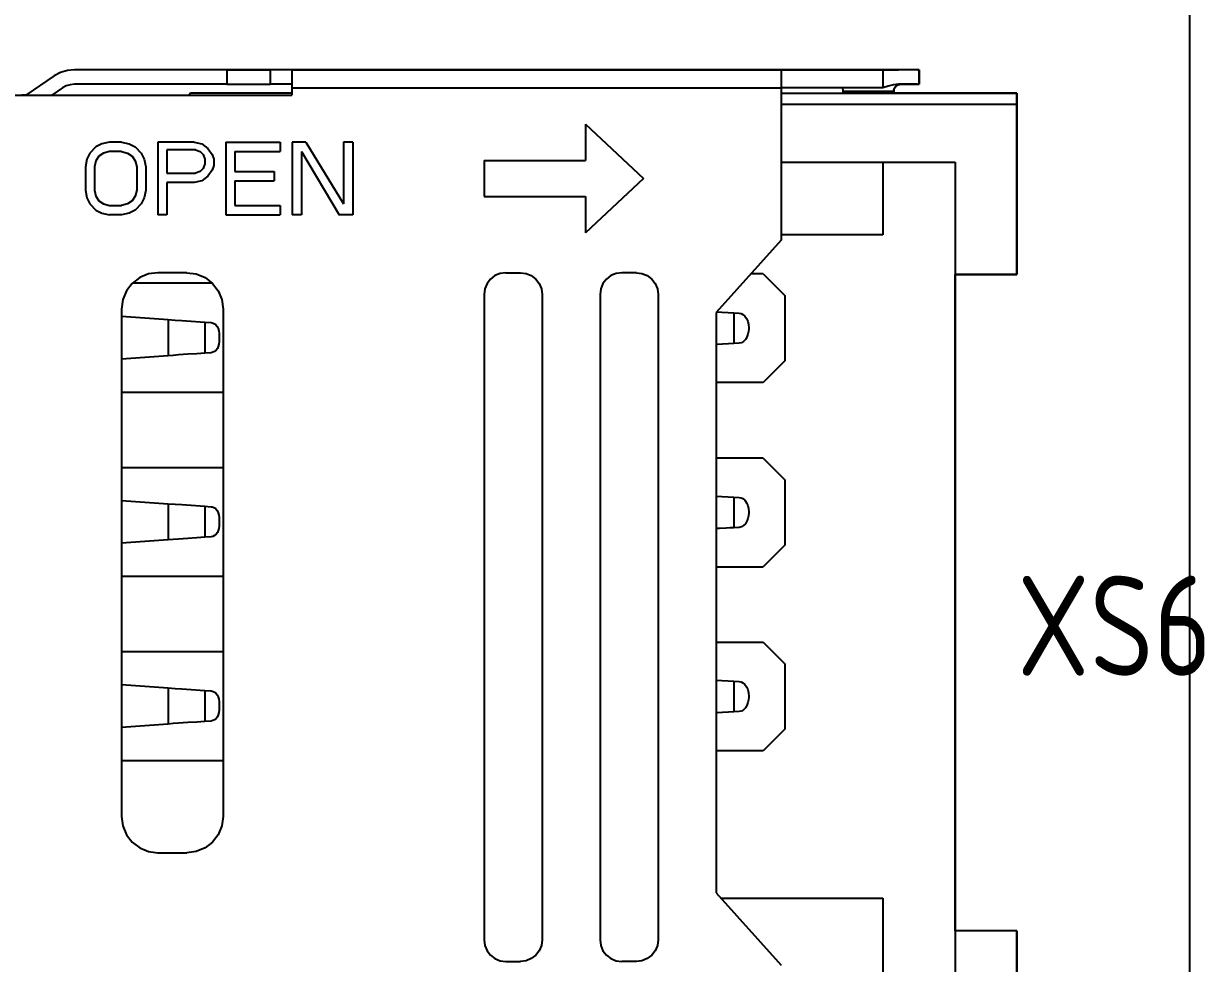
# Model space of a CAD drawing. Header units: inches. Extents: x 0 to 841, y -594 to 0.
# Drawn here: x 377.66 to 393.95, y -179.72 to -166.76 of the extents above; entities that cross this region are included whole.
import ezdxf

# ---------------------------------------------------------------- set-up
doc = ezdxf.new("R2010")
doc.units = ezdxf.units.IN
doc.header["$MEASUREMENT"] = 0
doc.styles.add('GOST type A0', font='gost.TTF', dxfattribs={"height": 2.116667})

msp = doc.modelspace()

# ---------------------------------------------------------------- linework, layer by layer
at = {"color": 7}
for p, q in [((393.746, -241.354), (393.746, -60.754)), ((378.167, -167.438), (378.081, -167.484)), ((378.167, -167.438), (378.081, -167.484)), ((378.167, -167.438), (378.081, -167.484)), ((378.167, -167.438), (378.081, -167.484)), ((378.262, -167.409), (378.167, -167.438)), ((378.262, -167.409), (378.167, -167.438)), ((378.262, -167.409), (378.167, -167.438)), ((378.262, -167.409), (378.167, -167.438)), ((378.36, -167.399), (378.262, -167.409)), ((378.36, -167.399), (378.262, -167.409)), ((378.36, -167.399), (378.262, -167.409)), ((378.36, -167.399), (378.262, -167.409)), ((390.01, -167.399), (378.36, -167.399)), ((380.46, -167.399), (378.36, -167.399)), ((390.01, -167.399), (378.36, -167.399)), ((380.46, -167.399), (378.36, -167.399)), ((380.46, -167.399), (380.46, -167.599)), ((380.46, -167.399), (381.06, -167.399)), ((380.46, -167.399), (380.46, -167.599)), ((380.46, -167.399), (381.06, -167.399)), ((381.138, -167.399), (381.06, -167.399)), ((381.06, -167.399), (381.06, -167.599)), ((381.138, -167.399), (381.06, -167.399)), ((381.06, -167.399), (381.06, -167.599)), ((381.21, -167.399), (381.138, -167.399)), ((381.21, -167.399), (381.138, -167.399)), ((381.272, -167.399), (381.21, -167.399)), ((381.272, -167.399), (381.21, -167.399)), ((381.32, -167.399), (381.272, -167.399)), ((381.32, -167.399), (381.272, -167.399)), ((381.35, -167.399), (381.32, -167.399)), ((381.35, -167.399), (381.32, -167.399)), ((381.35, -167.399), (381.36, -167.399)), ((381.35, -167.399), (381.36, -167.399)), ((381.36, -167.399), (389.728, -167.399)), ((381.36, -167.399), (381.36, -167.407)), ((381.36, -167.399), (389.728, -167.399)), ((381.36, -167.399), (381.36, -167.407)), ((381.36, -167.407), (381.36, -167.584)), ((381.36, -167.407), (381.36, -167.432)), ((381.36, -167.407), (381.36, -167.584)), ((381.36, -167.407), (381.36, -167.432)), ((381.36, -167.432), (381.36, -167.472)), ((381.36, -167.432), (381.36, -167.472)), ((389.51, -167.404), (388.11, -167.404)), ((388.11, -167.404), (388.11, -167.427)), ((389.51, -167.404), (388.11, -167.404)), ((388.11, -167.404), (388.11, -167.427)), ((388.11, -167.427), (388.11, -167.581)), ((388.11, -167.427), (388.11, -167.466)), ((388.11, -167.427), (388.11, -167.581)), ((388.11, -167.427), (388.11, -167.466)), ((389.585, -167.403), (389.51, -167.404)), ((389.585, -167.403), (389.51, -167.404)), ((389.51, -167.404), (389.51, -167.649)), ((389.51, -167.404), (389.51, -167.649)), ((389.658, -167.4), (389.585, -167.403)), ((389.658, -167.4), (389.585, -167.403)), ((389.728, -167.399), (389.658, -167.4)), ((389.728, -167.399), (389.658, -167.4)), ((389.844, -167.399), (389.728, -167.399)), ((389.844, -167.399), (389.728, -167.399)), ((389.934, -167.399), (389.844, -167.399)), ((389.934, -167.399), (389.844, -167.399)), ((389.99, -167.399), (389.934, -167.399)), ((389.99, -167.399), (389.934, -167.399)), ((389.99, -167.399), (390.01, -167.399)), ((389.99, -167.399), (390.01, -167.399)), ((390.01, -167.599), (390.01, -167.399)), ((390.01, -167.399), (390.01, -167.599)), ((390.01, -167.599), (390.01, -167.399)), ((390.01, -167.399), (390.01, -167.599)), ((378.081, -167.484), (377.687, -167.749)), ((378.081, -167.484), (377.687, -167.749)), ((378.081, -167.484), (377.687, -167.749)), ((378.081, -167.484), (377.687, -167.749)), ((378.36, -167.599), (378.301, -167.605)), ((378.36, -167.599), (378.301, -167.605)), ((380.46, -167.599), (378.36, -167.599)), ((380.46, -167.599), (378.36, -167.599)), ((380.46, -167.599), (381.06, -167.599)), ((380.46, -167.599), (381.06, -167.599)), ((381.138, -167.599), (381.06, -167.599)), ((381.138, -167.599), (381.06, -167.599)), ((381.21, -167.599), (381.138, -167.599)), ((381.21, -167.599), (381.138, -167.599)), ((381.272, -167.599), (381.21, -167.599)), ((381.272, -167.599), (381.21, -167.599)), ((381.32, -167.599), (381.272, -167.599)), ((381.32, -167.599), (381.272, -167.599)), ((381.35, -167.599), (381.32, -167.599)), ((381.35, -167.599), (381.32, -167.599)), ((381.35, -167.599), (381.36, -167.599)), ((381.35, -167.599), (381.36, -167.599)), ((381.36, -167.472), (381.36, -167.524)), ((381.36, -167.472), (381.36, -167.524)), ((381.36, -167.524), (381.36, -167.584)), ((381.36, -167.524), (381.36, -167.584)), ((381.36, -167.584), (381.36, -167.649)), ((381.36, -167.584), (381.36, -167.649)), ((388.11, -167.466), (388.11, -167.519)), ((388.11, -167.466), (388.11, -167.519)), ((388.11, -167.519), (388.11, -167.581)), ((388.11, -167.519), (388.11, -167.581)), ((388.11, -167.581), (388.11, -167.649)), ((388.11, -167.581), (388.11, -167.649)), ((389.728, -167.599), (389.656, -167.607)), ((389.728, -167.599), (389.656, -167.607)), ((389.844, -167.599), (389.728, -167.599)), ((389.728, -167.599), (389.728, -167.599)), ((389.844, -167.599), (389.728, -167.599)), ((389.728, -167.599), (389.728, -167.599)), ((389.735, -167.602), (389.739, -167.601)), ((389.739, -167.601), (389.735, -167.602)), ((389.735, -167.602), (389.739, -167.601)), ((389.739, -167.601), (389.735, -167.602)), ((389.739, -167.601), (389.75, -167.599)), ((389.75, -167.599), (389.739, -167.601)), ((389.739, -167.601), (389.75, -167.599)), ((389.75, -167.599), (389.739, -167.601)), ((389.75, -167.599), (390.01, -167.599)), ((389.76, -167.599), (389.75, -167.599)), ((389.75, -167.599), (389.75, -167.599)), ((389.75, -167.599), (390.01, -167.599)), ((389.76, -167.599), (389.75, -167.599)), ((389.75, -167.599), (389.75, -167.599)), ((389.934, -167.599), (389.844, -167.599)), ((389.934, -167.599), (389.844, -167.599)), ((389.99, -167.599), (389.934, -167.599)), ((389.99, -167.599), (389.934, -167.599)), ((389.99, -167.599), (390.01, -167.599)), ((389.99, -167.599), (390.01, -167.599)), ((376.46, -167.749), (381.36, -167.749)), ((376.46, -167.749), (381.36, -167.749)), ((377.687, -167.749), (377.635, -167.749)), ((377.687, -167.749), (377.635, -167.749)), ((378.192, -167.65), (378.046, -167.749)), ((378.192, -167.65), (378.046, -167.749)), ((378.244, -167.622), (378.192, -167.65)), ((378.244, -167.622), (378.192, -167.65)), ((378.301, -167.605), (378.244, -167.622)), ((378.301, -167.605), (378.244, -167.622)), ((379.96, -167.724), (379.935, -167.749)), ((379.96, -167.724), (379.935, -167.749)), ((381.36, -167.724), (379.96, -167.724)), ((381.36, -167.724), (379.96, -167.724)), ((381.36, -167.649), (381.36, -167.749)), ((381.36, -167.649), (388.11, -167.649)), ((381.36, -167.649), (381.36, -167.749)), ((381.36, -167.649), (388.11, -167.649)), ((388.11, -167.649), (388.11, -169.749)), ((389.51, -167.649), (388.11, -167.649)), ((388.11, -167.649), (388.11, -169.749)), ((389.51, -167.649), (388.11, -167.649)), ((388.11, -167.724), (391.36, -167.724)), ((388.11, -167.724), (391.36, -167.724)), ((388.946, -167.649), (388.948, -167.652)), ((388.946, -167.649), (388.948, -167.652)), ((388.947, -167.649), (388.953, -167.658)), ((388.947, -167.649), (388.953, -167.658)), ((388.948, -167.652), (388.952, -167.66)), ((388.948, -167.652), (388.952, -167.66)), ((388.952, -167.66), (388.957, -167.674)), ((388.952, -167.66), (388.957, -167.674)), ((388.953, -167.658), (388.953, -167.66)), ((388.953, -167.658), (388.953, -167.66)), ((388.953, -167.66), (388.959, -167.678)), ((388.953, -167.66), (388.959, -167.678)), ((388.957, -167.674), (388.958, -167.679)), ((388.957, -167.674), (388.958, -167.679)), ((388.958, -167.679), (388.959, -167.689)), ((388.958, -167.679), (388.959, -167.689)), ((388.959, -167.678), (388.96, -167.679)), ((388.959, -167.678), (388.96, -167.679)), ((388.959, -167.689), (388.96, -167.699)), ((388.959, -167.689), (388.96, -167.699)), ((388.96, -167.679), (388.961, -167.689)), ((388.96, -167.679), (388.961, -167.689)), ((388.96, -167.699), (388.96, -167.724)), ((388.96, -167.699), (388.96, -167.699)), ((388.961, -167.699), (388.96, -167.699)), ((388.96, -167.699), (388.96, -167.724)), ((388.96, -167.699), (388.96, -167.699)), ((388.961, -167.699), (388.96, -167.699)), ((388.961, -167.689), (388.961, -167.699)), ((388.961, -167.689), (388.961, -167.699)), ((388.981, -167.699), (388.961, -167.699)), ((388.961, -167.699), (388.961, -167.699)), ((388.981, -167.699), (388.961, -167.699)), ((388.961, -167.699), (388.961, -167.699)), ((389.021, -167.699), (388.981, -167.699)), ((389.021, -167.699), (388.981, -167.699)), ((389.08, -167.699), (389.021, -167.699)), ((389.08, -167.699), (389.021, -167.699)), ((389.154, -167.699), (389.08, -167.699)), ((389.154, -167.699), (389.08, -167.699)), ((389.238, -167.699), (389.154, -167.699)), ((389.238, -167.699), (389.154, -167.699)), ((389.326, -167.699), (389.238, -167.699)), ((389.326, -167.699), (389.238, -167.699)), ((389.413, -167.699), (389.326, -167.699)), ((389.413, -167.699), (389.326, -167.699)), ((389.494, -167.699), (389.413, -167.699)), ((389.494, -167.699), (389.413, -167.699)), ((389.563, -167.699), (389.494, -167.699)), ((389.563, -167.699), (389.494, -167.699)), ((389.583, -167.626), (389.51, -167.649)), ((389.583, -167.626), (389.51, -167.649)), ((389.616, -167.699), (389.563, -167.699)), ((389.616, -167.699), (389.563, -167.699)), ((389.656, -167.607), (389.583, -167.626)), ((389.656, -167.607), (389.583, -167.626)), ((389.649, -167.699), (389.616, -167.699)), ((389.649, -167.699), (389.616, -167.699)), ((389.649, -167.699), (389.66, -167.699)), ((389.649, -167.699), (389.66, -167.699)), ((389.66, -167.689), (389.662, -167.679)), ((389.662, -167.679), (389.66, -167.689)), ((389.66, -167.689), (389.662, -167.679)), ((389.662, -167.679), (389.66, -167.689)), ((389.66, -167.724), (389.66, -167.689)), ((389.66, -167.689), (389.66, -167.699)), ((389.66, -167.724), (389.66, -167.689)), ((389.66, -167.689), (389.66, -167.699)), ((389.66, -167.699), (389.66, -167.724)), ((389.66, -167.699), (389.66, -167.724)), ((391.36, -167.724), (389.66, -167.724)), ((391.36, -167.724), (389.66, -167.724)), ((389.662, -167.679), (389.663, -167.674)), ((389.663, -167.674), (389.662, -167.679)), ((389.662, -167.679), (389.663, -167.674)), ((389.663, -167.674), (389.662, -167.679)), ((389.663, -167.674), (389.668, -167.66)), ((389.668, -167.66), (389.663, -167.674)), ((389.663, -167.674), (389.668, -167.66)), ((389.668, -167.66), (389.663, -167.674)), ((389.668, -167.66), (389.671, -167.652)), ((389.671, -167.652), (389.668, -167.66)), ((389.668, -167.66), (389.671, -167.652)), ((389.671, -167.652), (389.668, -167.66)), ((389.671, -167.652), (389.679, -167.64)), ((389.679, -167.64), (389.671, -167.652)), ((389.671, -167.652), (389.679, -167.64)), ((389.679, -167.64), (389.671, -167.652)), ((389.679, -167.64), (389.684, -167.634)), ((389.684, -167.634), (389.679, -167.64)), ((389.679, -167.64), (389.684, -167.634)), ((389.684, -167.634), (389.679, -167.64)), ((389.684, -167.634), (389.694, -167.623)), ((389.694, -167.623), (389.684, -167.634)), ((389.684, -167.634), (389.694, -167.623)), ((389.694, -167.623), (389.684, -167.634)), ((389.694, -167.623), (389.7, -167.619)), ((389.7, -167.619), (389.694, -167.623)), ((389.694, -167.623), (389.7, -167.619)), ((389.7, -167.619), (389.694, -167.623)), ((389.7, -167.619), (389.713, -167.611)), ((389.713, -167.611), (389.7, -167.619)), ((389.7, -167.619), (389.713, -167.611)), ((389.713, -167.611), (389.7, -167.619)), ((389.713, -167.611), (389.719, -167.608)), ((389.719, -167.608), (389.713, -167.611)), ((389.713, -167.611), (389.719, -167.608)), ((389.719, -167.608), (389.713, -167.611)), ((389.719, -167.608), (389.735, -167.602)), ((389.735, -167.602), (389.719, -167.608)), ((389.719, -167.608), (389.735, -167.602)), ((389.735, -167.602), (389.719, -167.608)), ((391.36, -170.224), (391.36, -167.724)), ((391.36, -167.724), (391.36, -167.874)), ((391.36, -170.224), (391.36, -167.724)), ((391.36, -167.724), (391.36, -167.874)), ((388.11, -167.874), (391.36, -167.874)), ((388.11, -167.874), (391.36, -167.874)), ((391.36, -167.874), (391.36, -170.224)), ((391.36, -167.874), (391.36, -170.224)), ((385.41, -168.149), (386.21, -168.899)), ((385.41, -168.149), (385.41, -168.649)), ((385.41, -168.149), (386.21, -168.899)), ((385.41, -168.149), (385.41, -168.649)), ((378.843, -168.399), (378.739, -168.42)), ((378.843, -168.399), (378.739, -168.42)), ((379.01, -168.399), (378.843, -168.399)), ((379.01, -168.399), (378.843, -168.399)), ((379.01, -168.399), (379.114, -168.42)), ((379.01, -168.399), (379.114, -168.42)), ((380.01, -168.399), (379.51, -168.399)), ((379.51, -168.399), (379.51, -169.399)), ((380.01, -168.399), (379.51, -168.399)), ((379.51, -168.399), (379.51, -169.399)), ((380.01, -168.399), (380.114, -168.42)), ((380.01, -168.399), (380.114, -168.42)), ((380.447, -168.399), (381.197, -168.399)), ((380.447, -168.399), (380.447, -169.399)), ((380.447, -168.399), (381.197, -168.399)), ((380.447, -168.399), (380.447, -169.399)), ((381.197, -168.399), (381.197, -168.527)), ((381.197, -168.399), (381.197, -168.527)), ((381.552, -168.399), (381.364, -168.399)), ((381.364, -168.399), (381.364, -169.399)), ((381.552, -168.399), (381.364, -168.399)), ((381.364, -168.399), (381.364, -169.399)), ((381.552, -168.399), (382.072, -169.25)), ((381.552, -168.399), (382.072, -169.25)), ((382.197, -168.399), (382.072, -168.399)), ((382.072, -168.399), (382.072, -169.25)), ((382.197, -168.399), (382.072, -168.399)), ((382.072, -168.399), (382.072, -169.25)), ((382.197, -168.399), (382.197, -169.399)), ((382.197, -168.399), (382.197, -169.399)), ((378.572, -168.548), (378.531, -168.633)), ((378.572, -168.548), (378.531, -168.633)), ((378.656, -168.463), (378.572, -168.548)), ((378.656, -168.463), (378.572, -168.548)), ((378.739, -168.42), (378.656, -168.463)), ((378.739, -168.42), (378.656, -168.463)), ((378.76, -168.548), (378.697, -168.59)), ((378.76, -168.548), (378.697, -168.59)), ((378.843, -168.527), (378.76, -168.548)), ((378.843, -168.527), (378.76, -168.548)), ((379.01, -168.527), (378.843, -168.527)), ((379.01, -168.527), (378.843, -168.527)), ((379.01, -168.527), (379.093, -168.548)), ((379.01, -168.527), (379.093, -168.548)), ((379.093, -168.548), (379.156, -168.59)), ((379.093, -168.548), (379.156, -168.59)), ((379.114, -168.42), (379.197, -168.463)), ((379.114, -168.42), (379.197, -168.463)), ((379.197, -168.463), (379.281, -168.548)), ((379.197, -168.463), (379.281, -168.548)), ((379.281, -168.548), (379.322, -168.633)), ((379.281, -168.548), (379.322, -168.633)), ((380.031, -168.505), (379.635, -168.505)), ((379.635, -168.505), (379.635, -168.824)), ((380.031, -168.505), (379.635, -168.505)), ((379.635, -168.505), (379.635, -168.824)), ((380.031, -168.505), (380.093, -168.527)), ((380.031, -168.505), (380.093, -168.527)), ((380.093, -168.527), (380.135, -168.569)), ((380.093, -168.527), (380.135, -168.569)), ((380.114, -168.42), (380.197, -168.484)), ((380.114, -168.42), (380.197, -168.484)), ((380.135, -168.569), (380.156, -168.633)), ((380.135, -168.569), (380.156, -168.633)), ((380.197, -168.484), (380.26, -168.569)), ((380.197, -168.484), (380.26, -168.569)), ((380.26, -168.569), (380.281, -168.633)), ((380.26, -168.569), (380.281, -168.633)), ((380.572, -168.527), (381.197, -168.527)), ((380.572, -168.527), (380.572, -168.803)), ((380.572, -168.527), (381.197, -168.527)), ((380.572, -168.527), (380.572, -168.803)), ((381.489, -168.527), (381.489, -169.399)), ((381.489, -168.527), (382.01, -169.399)), ((381.489, -168.527), (381.489, -169.399)), ((381.489, -168.527), (382.01, -169.399)), ((378.531, -168.633), (378.51, -168.739)), ((378.531, -168.633), (378.51, -168.739)), ((378.51, -168.739), (378.51, -169.058)), ((378.51, -168.739), (378.51, -169.058)), ((378.656, -168.654), (378.635, -168.739)), ((378.656, -168.654), (378.635, -168.739)), ((378.635, -168.739), (378.635, -169.058)), ((378.635, -168.739), (378.635, -169.058)), ((378.697, -168.59), (378.656, -168.654)), ((378.697, -168.59), (378.656, -168.654)), ((379.156, -168.59), (379.197, -168.654)), ((379.156, -168.59), (379.197, -168.654)), ((379.197, -168.654), (379.218, -168.739)), ((379.197, -168.654), (379.218, -168.739)), ((379.218, -168.739), (379.218, -169.058)), ((379.218, -168.739), (379.218, -169.058)), ((379.322, -168.633), (379.343, -168.739)), ((379.322, -168.633), (379.343, -168.739)), ((379.343, -168.739), (379.343, -169.058)), ((379.343, -168.739), (379.343, -169.058)), ((380.156, -168.697), (380.135, -168.761)), ((380.156, -168.697), (380.135, -168.761)), ((380.156, -168.633), (380.156, -168.697)), ((380.156, -168.633), (380.156, -168.697)), ((380.281, -168.718), (380.26, -168.782)), ((380.281, -168.718), (380.26, -168.782)), ((380.281, -168.633), (380.281, -168.718)), ((380.281, -168.633), (380.281, -168.718)), ((384.01, -168.649), (385.41, -168.649)), ((384.01, -168.649), (384.01, -169.149)), ((384.01, -168.649), (385.41, -168.649)), ((384.01, -168.649), (384.01, -169.149)), ((388.11, -168.674), (390.51, -168.674)), ((388.11, -168.674), (390.51, -168.674)), ((389.51, -168.674), (389.51, -169.674)), ((389.51, -168.674), (389.51, -169.674)), ((390.51, -168.674), (390.51, -170.224)), ((390.51, -168.674), (390.51, -170.224)), ((379.635, -168.824), (380.031, -168.824)), ((379.635, -168.824), (380.031, -168.824)), ((380.093, -168.803), (380.031, -168.824)), ((380.093, -168.803), (380.031, -168.824)), ((380.135, -168.761), (380.093, -168.803)), ((380.135, -168.761), (380.093, -168.803)), ((380.197, -168.867), (380.114, -168.931)), ((380.197, -168.867), (380.114, -168.931)), ((380.26, -168.782), (380.197, -168.867)), ((380.26, -168.782), (380.197, -168.867)), ((380.572, -168.803), (381.114, -168.803)), ((380.572, -168.803), (381.114, -168.803)), ((381.114, -168.803), (381.114, -168.931)), ((381.114, -168.803), (381.114, -168.931)), ((386.21, -168.899), (385.41, -169.649)), ((386.21, -168.899), (385.41, -169.649)), ((378.51, -169.058), (378.531, -169.165)), ((378.51, -169.058), (378.531, -169.165)), ((378.635, -169.058), (378.656, -169.144)), ((378.635, -169.058), (378.656, -169.144)), ((379.218, -169.058), (379.197, -169.144)), ((379.218, -169.058), (379.197, -169.144)), ((379.343, -169.058), (379.322, -169.165)), ((379.343, -169.058), (379.322, -169.165)), ((379.635, -168.952), (379.635, -169.399)), ((380.01, -168.952), (379.635, -168.952)), ((379.635, -168.952), (379.635, -169.399)), ((380.01, -168.952), (379.635, -168.952)), ((380.114, -168.931), (380.01, -168.952)), ((380.114, -168.931), (380.01, -168.952)), ((380.572, -168.931), (380.572, -169.271)), ((380.572, -168.931), (381.114, -168.931)), ((380.572, -168.931), (380.572, -169.271)), ((380.572, -168.931), (381.114, -168.931)), ((378.531, -169.165), (378.572, -169.25)), ((378.531, -169.165), (378.572, -169.25)), ((378.656, -169.144), (378.697, -169.207)), ((378.656, -169.144), (378.697, -169.207)), ((378.697, -169.207), (378.76, -169.25)), ((378.697, -169.207), (378.76, -169.25)), ((379.156, -169.207), (379.093, -169.25)), ((379.156, -169.207), (379.093, -169.25)), ((379.197, -169.144), (379.156, -169.207)), ((379.197, -169.144), (379.156, -169.207)), ((379.322, -169.165), (379.281, -169.25)), ((379.322, -169.165), (379.281, -169.25)), ((384.01, -169.149), (385.41, -169.149)), ((384.01, -169.149), (385.41, -169.149)), ((385.41, -169.149), (385.41, -169.649)), ((385.41, -169.149), (385.41, -169.649)), ((378.572, -169.25), (378.656, -169.335)), ((378.572, -169.25), (378.656, -169.335)), ((378.656, -169.335), (378.739, -169.378)), ((378.656, -169.335), (378.739, -169.378)), ((378.739, -169.378), (378.843, -169.399)), ((378.739, -169.378), (378.843, -169.399)), ((378.76, -169.25), (378.843, -169.271)), ((378.76, -169.25), (378.843, -169.271)), ((378.843, -169.271), (379.01, -169.271)), ((378.843, -169.271), (379.01, -169.271)), ((379.093, -169.25), (379.01, -169.271)), ((379.093, -169.25), (379.01, -169.271)), ((379.114, -169.378), (379.01, -169.399)), ((379.114, -169.378), (379.01, -169.399)), ((379.197, -169.335), (379.114, -169.378)), ((379.197, -169.335), (379.114, -169.378)), ((379.281, -169.25), (379.197, -169.335)), ((379.281, -169.25), (379.197, -169.335)), ((380.572, -169.271), (381.197, -169.271)), ((380.572, -169.271), (381.197, -169.271)), ((381.197, -169.271), (381.197, -169.399)), ((381.197, -169.271), (381.197, -169.399)), ((379.01, -169.399), (378.843, -169.399)), ((379.01, -169.399), (378.843, -169.399)), ((379.635, -169.399), (379.51, -169.399)), ((379.635, -169.399), (379.51, -169.399)), ((380.447, -169.399), (381.197, -169.399)), ((380.447, -169.399), (381.197, -169.399)), ((381.489, -169.399), (381.364, -169.399)), ((381.489, -169.399), (381.364, -169.399)), ((382.197, -169.399), (382.01, -169.399)), ((382.197, -169.399), (382.01, -169.399)), ((389.51, -169.674), (388.11, -169.674)), ((389.51, -169.674), (388.11, -169.674)), ((388.11, -169.749), (387.21, -170.749)), ((388.11, -169.749), (387.21, -170.749)), ((379.51, -170.199), (379.381, -170.216)), ((379.51, -170.199), (379.381, -170.216)), ((379.91, -170.199), (379.51, -170.199)), ((379.91, -170.199), (379.51, -170.199)), ((379.91, -170.199), (380.039, -170.216)), ((379.91, -170.199), (380.039, -170.216)), ((384.31, -170.199), (384.232, -170.209)), ((384.31, -170.199), (384.232, -170.209)), ((384.31, -170.199), (384.51, -170.199)), ((384.31, -170.199), (384.51, -170.199)), ((384.51, -170.199), (384.588, -170.209)), ((384.51, -170.199), (384.588, -170.209)), ((385.91, -170.199), (385.832, -170.209)), ((385.91, -170.199), (385.832, -170.209)), ((386.11, -170.199), (385.91, -170.199)), ((386.11, -170.199), (385.91, -170.199)), ((386.11, -170.199), (386.188, -170.209)), ((386.11, -170.199), (386.188, -170.209)), ((379.156, -170.345), (379.077, -170.449)), ((379.156, -170.345), (379.077, -170.449)), ((379.26, -170.266), (379.156, -170.345)), ((379.26, -170.266), (379.156, -170.345)), ((380.262, -170.344), (379.158, -170.344)), ((380.262, -170.344), (379.158, -170.344)), ((379.381, -170.216), (379.26, -170.266)), ((379.381, -170.216), (379.26, -170.266)), ((380.039, -170.216), (380.16, -170.266)), ((380.039, -170.216), (380.16, -170.266)), ((380.16, -170.266), (380.263, -170.345)), ((380.16, -170.266), (380.263, -170.345)), ((380.263, -170.345), (380.343, -170.449)), ((380.263, -170.345), (380.343, -170.449)), ((384.05, -170.349), (384.02, -170.421)), ((384.05, -170.349), (384.02, -170.421)), ((384.098, -170.287), (384.05, -170.349)), ((384.098, -170.287), (384.05, -170.349)), ((384.16, -170.239), (384.098, -170.287)), ((384.16, -170.239), (384.098, -170.287)), ((384.232, -170.209), (384.16, -170.239)), ((384.232, -170.209), (384.16, -170.239)), ((384.588, -170.209), (384.66, -170.239)), ((384.588, -170.209), (384.66, -170.239)), ((384.66, -170.239), (384.722, -170.287)), ((384.66, -170.239), (384.722, -170.287)), ((384.722, -170.287), (384.77, -170.349)), ((384.722, -170.287), (384.77, -170.349)), ((384.77, -170.349), (384.8, -170.421)), ((384.77, -170.349), (384.8, -170.421)), ((385.65, -170.349), (385.62, -170.421)), ((385.65, -170.349), (385.62, -170.421)), ((385.698, -170.287), (385.65, -170.349)), ((385.698, -170.287), (385.65, -170.349)), ((385.76, -170.239), (385.698, -170.287)), ((385.76, -170.239), (385.698, -170.287)), ((385.832, -170.209), (385.76, -170.239)), ((385.832, -170.209), (385.76, -170.239)), ((386.188, -170.209), (386.26, -170.239)), ((386.188, -170.209), (386.26, -170.239)), ((386.26, -170.239), (386.322, -170.287)), ((386.26, -170.239), (386.322, -170.287)), ((386.322, -170.287), (386.37, -170.349)), ((386.322, -170.287), (386.37, -170.349)), ((386.37, -170.349), (386.4, -170.421)), ((386.37, -170.349), (386.4, -170.421)), ((387.86, -170.214), (387.691, -170.214)), ((387.86, -170.214), (387.691, -170.214)), ((387.86, -170.214), (388.16, -170.514)), ((387.86, -170.214), (388.16, -170.514)), ((390.51, -179.274), (390.51, -170.224)), ((390.51, -170.224), (391.36, -170.224)), ((390.51, -170.224), (390.51, -179.274)), ((391.36, -170.224), (390.51, -170.224)), ((390.51, -179.274), (390.51, -170.224)), ((390.51, -170.224), (391.36, -170.224)), ((390.51, -170.224), (390.51, -179.274)), ((391.36, -170.224), (390.51, -170.224)), ((379.077, -170.449), (379.027, -170.569)), ((379.077, -170.449), (379.027, -170.569)), ((380.343, -170.449), (380.393, -170.569)), ((380.343, -170.449), (380.393, -170.569)), ((384.02, -170.421), (384.01, -170.499)), ((384.02, -170.421), (384.01, -170.499)), ((384.01, -170.499), (384.01, -179.399)), ((384.01, -170.499), (384.01, -179.399)), ((384.8, -170.421), (384.81, -170.499)), ((384.8, -170.421), (384.81, -170.499)), ((384.81, -170.499), (384.81, -179.399)), ((384.81, -170.499), (384.81, -179.399)), ((385.62, -170.421), (385.61, -170.499)), ((385.62, -170.421), (385.61, -170.499)), ((385.61, -170.499), (385.61, -179.399)), ((385.61, -170.499), (385.61, -179.399)), ((386.4, -170.421), (386.41, -170.499)), ((386.4, -170.421), (386.41, -170.499)), ((386.41, -170.499), (386.41, -179.399)), ((386.41, -170.499), (386.41, -179.399)), ((388.16, -170.514), (388.16, -171.414)), ((388.16, -170.514), (388.16, -171.414)), ((379.027, -170.569), (379.01, -170.699)), ((379.027, -170.569), (379.01, -170.699)), ((380.393, -170.569), (380.41, -170.699)), ((380.393, -170.569), (380.41, -170.699)), ((379.01, -170.699), (379.01, -177.699)), ((379.01, -170.699), (379.01, -177.699)), ((379.01, -170.799), (379.651, -170.844)), ((379.01, -170.799), (379.651, -170.844)), ((379.651, -170.844), (379.749, -170.851)), ((379.651, -170.844), (379.651, -171.343)), ((379.651, -170.844), (379.749, -170.851)), ((379.651, -170.844), (379.651, -171.343)), ((379.749, -170.851), (379.839, -170.857)), ((379.749, -170.851), (379.839, -170.857)), ((379.839, -170.857), (379.967, -170.866)), ((379.839, -170.857), (379.967, -170.866)), ((380.41, -170.699), (380.41, -177.699)), ((380.41, -170.699), (380.41, -177.699)), ((387.21, -170.749), (387.21, -178.749)), ((387.21, -170.749), (387.21, -178.749)), ((387.218, -170.74), (387.225, -170.74)), ((387.218, -170.74), (387.225, -170.74)), ((387.225, -170.74), (387.289, -170.744)), ((387.225, -170.74), (387.289, -170.744)), ((387.289, -170.744), (387.377, -170.748)), ((387.289, -170.744), (387.377, -170.748)), ((387.377, -170.748), (387.453, -170.753)), ((387.377, -170.748), (387.453, -170.753)), ((387.453, -170.753), (387.529, -170.757)), ((387.453, -170.753), (387.453, -171.175)), ((387.453, -170.753), (387.529, -170.757)), ((387.453, -170.753), (387.453, -171.175)), ((387.529, -170.757), (387.555, -170.762)), ((387.529, -170.757), (387.555, -170.762)), ((387.555, -170.762), (387.58, -170.774)), ((387.555, -170.762), (387.58, -170.774)), ((387.58, -170.774), (387.606, -170.797)), ((387.58, -170.774), (387.606, -170.797)), ((387.606, -170.797), (387.629, -170.83)), ((387.606, -170.797), (387.629, -170.83)), ((387.629, -170.83), (387.646, -170.868)), ((387.629, -170.83), (387.646, -170.868)), ((379.967, -170.866), (380.092, -170.875)), ((379.967, -170.866), (380.092, -170.875)), ((380.092, -170.875), (380.156, -170.88)), ((380.092, -170.875), (380.156, -170.88)), ((380.156, -170.88), (380.244, -170.886)), ((380.156, -170.88), (380.156, -171.308)), ((380.156, -170.88), (380.244, -170.886)), ((380.156, -170.88), (380.156, -171.308)), ((380.244, -170.886), (380.259, -170.888)), ((380.244, -170.886), (380.259, -170.888)), ((380.259, -170.888), (380.273, -170.893)), ((380.259, -170.888), (380.273, -170.893)), ((380.273, -170.893), (380.292, -170.903)), ((380.273, -170.893), (380.292, -170.903)), ((380.292, -170.903), (380.309, -170.917)), ((380.292, -170.903), (380.309, -170.917)), ((380.309, -170.917), (380.328, -170.94)), ((380.309, -170.917), (380.328, -170.94)), ((380.328, -170.94), (380.343, -170.969)), ((380.328, -170.94), (380.343, -170.969)), ((380.343, -170.969), (380.351, -171.001)), ((380.343, -170.969), (380.351, -171.001)), ((380.351, -171.001), (380.354, -171.036)), ((380.351, -171.001), (380.354, -171.036)), ((387.646, -170.868), (387.656, -170.911)), ((387.646, -170.868), (387.656, -170.911)), ((387.658, -171.01), (387.65, -171.047)), ((387.658, -171.01), (387.65, -171.047)), ((387.656, -170.911), (387.66, -170.957)), ((387.656, -170.911), (387.66, -170.957)), ((387.66, -170.971), (387.658, -171.01)), ((387.66, -170.971), (387.658, -171.01)), ((387.66, -170.957), (387.66, -170.971)), ((387.66, -170.957), (387.66, -170.971)), ((380.352, -171.185), (380.343, -171.216)), ((380.352, -171.185), (380.343, -171.216)), ((380.354, -171.152), (380.352, -171.185)), ((380.354, -171.152), (380.352, -171.185)), ((380.354, -171.036), (380.354, -171.152)), ((380.354, -171.036), (380.354, -171.152)), ((387.297, -171.183), (387.23, -171.187)), ((387.297, -171.183), (387.23, -171.187)), ((387.383, -171.179), (387.297, -171.183)), ((387.383, -171.179), (387.297, -171.183)), ((387.453, -171.175), (387.383, -171.179)), ((387.453, -171.175), (387.383, -171.179)), ((387.529, -171.171), (387.453, -171.175)), ((387.529, -171.171), (387.453, -171.175)), ((387.56, -171.164), (387.529, -171.171)), ((387.56, -171.164), (387.529, -171.171)), ((387.588, -171.147), (387.56, -171.164)), ((387.588, -171.147), (387.56, -171.164)), ((387.614, -171.121), (387.588, -171.147)), ((387.614, -171.121), (387.588, -171.147)), ((387.635, -171.086), (387.614, -171.121)), ((387.635, -171.086), (387.614, -171.121)), ((387.65, -171.047), (387.635, -171.086)), ((387.65, -171.047), (387.635, -171.086)), ((379.651, -171.343), (379.01, -171.389)), ((379.651, -171.343), (379.01, -171.389)), ((379.723, -171.338), (379.651, -171.343)), ((379.723, -171.338), (379.651, -171.343)), ((379.794, -171.333), (379.723, -171.338)), ((379.794, -171.333), (379.723, -171.338)), ((379.923, -171.324), (379.794, -171.333)), ((379.923, -171.324), (379.794, -171.333)), ((380.046, -171.316), (379.923, -171.324)), ((380.046, -171.316), (379.923, -171.324)), ((380.156, -171.308), (380.046, -171.316)), ((380.156, -171.308), (380.046, -171.316)), ((380.244, -171.302), (380.156, -171.308)), ((380.244, -171.302), (380.156, -171.308)), ((380.269, -171.296), (380.244, -171.302)), ((380.269, -171.296), (380.244, -171.302)), ((380.292, -171.284), (380.269, -171.296)), ((380.292, -171.284), (380.269, -171.296)), ((380.314, -171.266), (380.292, -171.284)), ((380.314, -171.266), (380.292, -171.284)), ((380.331, -171.243), (380.314, -171.266)), ((380.331, -171.243), (380.314, -171.266)), ((380.343, -171.216), (380.331, -171.243)), ((380.343, -171.216), (380.331, -171.243)), ((387.23, -171.187), (387.21, -171.188)), ((387.23, -171.187), (387.21, -171.188)), ((388.16, -171.414), (387.86, -171.714)), ((388.16, -171.414), (387.86, -171.714)), ((387.86, -171.714), (387.21, -171.714)), ((387.86, -171.714), (387.21, -171.714)), ((379.01, -171.844), (380.41, -171.844)), ((379.01, -171.844), (380.41, -171.844)), ((387.86, -172.754), (387.21, -172.754)), ((387.86, -172.754), (387.21, -172.754)), ((387.86, -172.754), (388.16, -173.054)), ((387.86, -172.754), (388.16, -173.054)), ((379.01, -172.884), (380.41, -172.884)), ((379.01, -172.884), (380.41, -172.884)), ((388.16, -173.054), (388.16, -173.954)), ((388.16, -173.054), (388.16, -173.954)), ((387.21, -173.28), (387.225, -173.28)), ((387.21, -173.28), (387.225, -173.28)), ((387.225, -173.28), (387.289, -173.284)), ((387.225, -173.28), (387.289, -173.284)), ((387.289, -173.284), (387.377, -173.288)), ((387.289, -173.284), (387.377, -173.288)), ((387.377, -173.288), (387.453, -173.293)), ((387.377, -173.288), (387.453, -173.293)), ((387.453, -173.293), (387.529, -173.297)), ((387.453, -173.293), (387.453, -173.715)), ((387.453, -173.293), (387.529, -173.297)), ((387.453, -173.293), (387.453, -173.715)), ((387.529, -173.297), (387.555, -173.302)), ((387.529, -173.297), (387.555, -173.302)), ((387.555, -173.302), (387.58, -173.314)), ((387.555, -173.302), (387.58, -173.314)), ((379.01, -173.339), (379.651, -173.384)), ((379.01, -173.339), (379.651, -173.384)), ((379.651, -173.384), (379.749, -173.391)), ((379.651, -173.384), (379.651, -173.883)), ((379.651, -173.384), (379.749, -173.391)), ((379.651, -173.384), (379.651, -173.883)), ((379.749, -173.391), (379.839, -173.397)), ((379.749, -173.391), (379.839, -173.397)), ((379.839, -173.397), (379.967, -173.406)), ((379.839, -173.397), (379.967, -173.406)), ((379.967, -173.406), (380.092, -173.415)), ((379.967, -173.406), (380.092, -173.415)), ((380.092, -173.415), (380.156, -173.42)), ((380.092, -173.415), (380.156, -173.42)), ((380.156, -173.42), (380.244, -173.426)), ((380.156, -173.42), (380.156, -173.848)), ((380.156, -173.42), (380.244, -173.426)), ((380.156, -173.42), (380.156, -173.848)), ((380.244, -173.426), (380.259, -173.428)), ((380.244, -173.426), (380.259, -173.428)), ((380.259, -173.428), (380.273, -173.433)), ((380.259, -173.428), (380.273, -173.433)), ((380.273, -173.433), (380.292, -173.443)), ((380.273, -173.433), (380.292, -173.443)), ((380.292, -173.443), (380.309, -173.457)), ((380.292, -173.443), (380.309, -173.457)), ((380.309, -173.457), (380.328, -173.48)), ((380.309, -173.457), (380.328, -173.48)), ((387.58, -173.314), (387.606, -173.337)), ((387.58, -173.314), (387.606, -173.337)), ((387.606, -173.337), (387.629, -173.37)), ((387.606, -173.337), (387.629, -173.37)), ((387.629, -173.37), (387.646, -173.408)), ((387.629, -173.37), (387.646, -173.408)), ((387.646, -173.408), (387.656, -173.451)), ((387.646, -173.408), (387.656, -173.451)), ((387.656, -173.451), (387.66, -173.497)), ((387.656, -173.451), (387.66, -173.497)), ((380.328, -173.48), (380.343, -173.509)), ((380.328, -173.48), (380.343, -173.509)), ((380.343, -173.509), (380.351, -173.541)), ((380.343, -173.509), (380.351, -173.541)), ((380.351, -173.541), (380.354, -173.576)), ((380.351, -173.541), (380.354, -173.576)), ((380.354, -173.576), (380.354, -173.692)), ((380.354, -173.576), (380.354, -173.692)), ((387.635, -173.626), (387.614, -173.661)), ((387.635, -173.626), (387.614, -173.661)), ((387.65, -173.587), (387.635, -173.626)), ((387.65, -173.587), (387.635, -173.626)), ((387.658, -173.55), (387.65, -173.587)), ((387.658, -173.55), (387.65, -173.587)), ((387.66, -173.511), (387.658, -173.55)), ((387.66, -173.511), (387.658, -173.55)), ((387.66, -173.497), (387.66, -173.511)), ((387.66, -173.497), (387.66, -173.511)), ((380.331, -173.783), (380.314, -173.806)), ((380.331, -173.783), (380.314, -173.806)), ((380.343, -173.756), (380.331, -173.783)), ((380.343, -173.756), (380.331, -173.783)), ((380.352, -173.725), (380.343, -173.756)), ((380.352, -173.725), (380.343, -173.756)), ((380.354, -173.692), (380.352, -173.725)), ((380.354, -173.692), (380.352, -173.725)), ((387.257, -173.726), (387.21, -173.728)), ((387.257, -173.726), (387.21, -173.728)), ((387.349, -173.721), (387.257, -173.726)), ((387.349, -173.721), (387.257, -173.726)), ((387.404, -173.718), (387.349, -173.721)), ((387.404, -173.718), (387.349, -173.721)), ((387.453, -173.715), (387.404, -173.718)), ((387.453, -173.715), (387.404, -173.718)), ((387.529, -173.711), (387.453, -173.715)), ((387.529, -173.711), (387.453, -173.715)), ((387.56, -173.704), (387.529, -173.711)), ((387.56, -173.704), (387.529, -173.711)), ((387.588, -173.687), (387.56, -173.704)), ((387.588, -173.687), (387.56, -173.704)), ((387.614, -173.661), (387.588, -173.687)), ((387.614, -173.661), (387.588, -173.687)), ((379.651, -173.883), (379.01, -173.929)), ((379.651, -173.883), (379.01, -173.929)), ((379.723, -173.878), (379.651, -173.883)), ((379.723, -173.878), (379.651, -173.883)), ((379.794, -173.873), (379.723, -173.878)), ((379.794, -173.873), (379.723, -173.878)), ((379.923, -173.864), (379.794, -173.873)), ((379.923, -173.864), (379.794, -173.873)), ((380.046, -173.856), (379.923, -173.864)), ((380.046, -173.856), (379.923, -173.864)), ((380.156, -173.848), (380.046, -173.856)), ((380.156, -173.848), (380.046, -173.856)), ((380.244, -173.842), (380.156, -173.848)), ((380.244, -173.842), (380.156, -173.848)), ((380.269, -173.836), (380.244, -173.842)), ((380.269, -173.836), (380.244, -173.842)), ((380.292, -173.824), (380.269, -173.836)), ((380.292, -173.824), (380.269, -173.836)), ((380.314, -173.806), (380.292, -173.824)), ((380.314, -173.806), (380.292, -173.824)), ((388.16, -173.954), (387.86, -174.254)), ((388.16, -173.954), (387.86, -174.254)), ((387.21, -174.254), (387.86, -174.254)), ((387.21, -174.254), (387.86, -174.254)), ((379.01, -174.384), (380.41, -174.384)), ((379.01, -174.384), (380.41, -174.384)), ((387.21, -175.294), (387.86, -175.294)), ((387.21, -175.294), (387.86, -175.294)), ((387.86, -175.294), (388.16, -175.594)), ((387.86, -175.294), (388.16, -175.594)), ((379.01, -175.424), (380.41, -175.424)), ((379.01, -175.424), (380.41, -175.424)), ((388.16, -175.594), (388.16, -176.494)), ((388.16, -175.594), (388.16, -176.494)), ((379.01, -175.879), (379.651, -175.924)), ((379.01, -175.879), (379.651, -175.924)), ((387.21, -175.82), (387.225, -175.82)), ((387.21, -175.82), (387.225, -175.82)), ((387.225, -175.82), (387.289, -175.824)), ((387.225, -175.82), (387.289, -175.824)), ((387.289, -175.824), (387.377, -175.828)), ((387.289, -175.824), (387.377, -175.828)), ((387.377, -175.828), (387.453, -175.833)), ((387.377, -175.828), (387.453, -175.833)), ((387.453, -175.833), (387.529, -175.837)), ((387.453, -175.833), (387.453, -176.255)), ((387.453, -175.833), (387.529, -175.837)), ((387.453, -175.833), (387.453, -176.255)), ((387.529, -175.837), (387.555, -175.842)), ((387.529, -175.837), (387.555, -175.842)), ((387.555, -175.842), (387.58, -175.854)), ((387.555, -175.842), (387.58, -175.854)), ((387.58, -175.854), (387.606, -175.877)), ((387.58, -175.854), (387.606, -175.877)), ((387.606, -175.877), (387.629, -175.91)), ((387.606, -175.877), (387.629, -175.91)), ((379.651, -175.924), (379.749, -175.931)), ((379.651, -175.924), (379.651, -176.423)), ((379.651, -175.924), (379.749, -175.931)), ((379.651, -175.924), (379.651, -176.423)), ((379.749, -175.931), (379.839, -175.937)), ((379.749, -175.931), (379.839, -175.937)), ((379.839, -175.937), (379.967, -175.946)), ((379.839, -175.937), (379.967, -175.946)), ((379.967, -175.946), (380.092, -175.955)), ((379.967, -175.946), (380.092, -175.955)), ((380.092, -175.955), (380.156, -175.96)), ((380.092, -175.955), (380.156, -175.96)), ((380.156, -175.96), (380.244, -175.966)), ((380.156, -175.96), (380.156, -176.388)), ((380.156, -175.96), (380.244, -175.966)), ((380.156, -175.96), (380.156, -176.388)), ((380.244, -175.966), (380.259, -175.968)), ((380.244, -175.966), (380.259, -175.968)), ((380.259, -175.968), (380.273, -175.973)), ((380.259, -175.968), (380.273, -175.973)), ((380.273, -175.973), (380.292, -175.983)), ((380.273, -175.973), (380.292, -175.983)), ((380.292, -175.983), (380.309, -175.997)), ((380.292, -175.983), (380.309, -175.997)), ((380.309, -175.997), (380.328, -176.02)), ((380.309, -175.997), (380.328, -176.02)), ((380.328, -176.02), (380.343, -176.049)), ((380.328, -176.02), (380.343, -176.049)), ((380.343, -176.049), (380.351, -176.081)), ((380.343, -176.049), (380.351, -176.081)), ((387.629, -175.91), (387.646, -175.948)), ((387.629, -175.91), (387.646, -175.948)), ((387.646, -175.948), (387.656, -175.991)), ((387.646, -175.948), (387.656, -175.991)), ((387.656, -175.991), (387.66, -176.037)), ((387.656, -175.991), (387.66, -176.037)), ((387.66, -176.051), (387.658, -176.09)), ((387.66, -176.051), (387.658, -176.09)), ((387.66, -176.037), (387.66, -176.051)), ((387.66, -176.037), (387.66, -176.051)), ((380.351, -176.081), (380.354, -176.116)), ((380.351, -176.081), (380.354, -176.116)), ((380.354, -176.232), (380.352, -176.265)), ((380.354, -176.232), (380.352, -176.265)), ((380.354, -176.116), (380.354, -176.232)), ((380.354, -176.116), (380.354, -176.232)), ((387.588, -176.227), (387.56, -176.244)), ((387.588, -176.227), (387.56, -176.244)), ((387.614, -176.201), (387.588, -176.227)), ((387.614, -176.201), (387.588, -176.227)), ((387.635, -176.166), (387.614, -176.201)), ((387.635, -176.166), (387.614, -176.201)), ((387.65, -176.127), (387.635, -176.166)), ((387.65, -176.127), (387.635, -176.166)), ((387.658, -176.09), (387.65, -176.127)), ((387.658, -176.09), (387.65, -176.127)), ((380.046, -176.396), (379.923, -176.404)), ((380.046, -176.396), (379.923, -176.404)), ((380.156, -176.388), (380.046, -176.396)), ((380.156, -176.388), (380.046, -176.396)), ((380.244, -176.382), (380.156, -176.388)), ((380.244, -176.382), (380.156, -176.388)), ((380.269, -176.376), (380.244, -176.382)), ((380.269, -176.376), (380.244, -176.382)), ((380.292, -176.364), (380.269, -176.376)), ((380.292, -176.364), (380.269, -176.376)), ((380.314, -176.346), (380.292, -176.364)), ((380.314, -176.346), (380.292, -176.364)), ((380.331, -176.323), (380.314, -176.346)), ((380.331, -176.323), (380.314, -176.346)), ((380.343, -176.296), (380.331, -176.323)), ((380.343, -176.296), (380.331, -176.323)), ((380.352, -176.265), (380.343, -176.296)), ((380.352, -176.265), (380.343, -176.296)), ((387.23, -176.267), (387.21, -176.268)), ((387.23, -176.267), (387.21, -176.268)), ((387.297, -176.263), (387.23, -176.267)), ((387.297, -176.263), (387.23, -176.267)), ((387.383, -176.259), (387.297, -176.263)), ((387.383, -176.259), (387.297, -176.263)), ((387.453, -176.255), (387.383, -176.259)), ((387.453, -176.255), (387.383, -176.259)), ((387.529, -176.251), (387.453, -176.255)), ((387.529, -176.251), (387.453, -176.255)), ((387.56, -176.244), (387.529, -176.251)), ((387.56, -176.244), (387.529, -176.251)), ((379.651, -176.423), (379.01, -176.469)), ((379.651, -176.423), (379.01, -176.469)), ((379.723, -176.418), (379.651, -176.423)), ((379.723, -176.418), (379.651, -176.423)), ((379.794, -176.413), (379.723, -176.418)), ((379.794, -176.413), (379.723, -176.418)), ((379.923, -176.404), (379.794, -176.413)), ((379.923, -176.404), (379.794, -176.413)), ((388.16, -176.494), (387.86, -176.794)), ((388.16, -176.494), (387.86, -176.794)), ((387.86, -176.794), (387.21, -176.794)), ((387.86, -176.794), (387.21, -176.794)), ((379.01, -176.924), (380.41, -176.924)), ((379.01, -176.924), (380.41, -176.924)), ((379.01, -177.699), (379.027, -177.828)), ((379.01, -177.699), (379.027, -177.828)), ((380.41, -177.699), (380.393, -177.828)), ((380.41, -177.699), (380.393, -177.828)), ((379.027, -177.828), (379.077, -177.949)), ((379.027, -177.828), (379.077, -177.949)), ((380.393, -177.828), (380.343, -177.949)), ((380.393, -177.828), (380.343, -177.949)), ((379.077, -177.949), (379.156, -178.052)), ((379.077, -177.949), (379.156, -178.052)), ((380.343, -177.949), (380.263, -178.052)), ((380.343, -177.949), (380.263, -178.052)), ((379.156, -178.052), (379.26, -178.132)), ((379.156, -178.052), (379.26, -178.132)), ((379.26, -178.132), (379.381, -178.182)), ((379.26, -178.132), (379.381, -178.182)), ((379.381, -178.182), (379.51, -178.199)), ((379.381, -178.182), (379.51, -178.199)), ((380.039, -178.182), (379.91, -178.199)), ((380.039, -178.182), (379.91, -178.199)), ((380.16, -178.132), (380.039, -178.182)), ((380.16, -178.132), (380.039, -178.182)), ((380.263, -178.052), (380.16, -178.132)), ((380.263, -178.052), (380.16, -178.132)), ((379.51, -178.199), (379.91, -178.199)), ((379.51, -178.199), (379.91, -178.199)), ((387.21, -178.749), (388.11, -179.749)), ((387.21, -178.749), (388.11, -179.749)), ((387.277, -178.824), (389.51, -178.824)), ((387.277, -178.824), (389.51, -178.824)), ((389.51, -178.824), (389.51, -180.824)), ((389.51, -178.824), (389.51, -180.824)), ((391.36, -179.274), (390.51, -179.274)), ((391.36, -179.274), (390.51, -179.274)), ((390.51, -179.274), (390.51, -180.824)), ((391.36, -179.274), (390.51, -179.274)), ((391.36, -179.274), (390.51, -179.274)), ((390.51, -179.274), (390.51, -180.824)), ((391.36, -181.774), (391.36, -179.274)), ((391.36, -179.274), (391.36, -181.624)), ((391.36, -181.774), (391.36, -179.274)), ((391.36, -179.274), (391.36, -181.624)), ((384.01, -179.399), (384.02, -179.477)), ((384.01, -179.399), (384.02, -179.477)), ((384.02, -179.477), (384.05, -179.549)), ((384.02, -179.477), (384.05, -179.549)), ((384.8, -179.477), (384.77, -179.549)), ((384.8, -179.477), (384.77, -179.549)), ((384.81, -179.399), (384.8, -179.477)), ((384.81, -179.399), (384.8, -179.477)), ((385.61, -179.399), (385.62, -179.477)), ((385.61, -179.399), (385.62, -179.477)), ((385.62, -179.477), (385.65, -179.549)), ((385.62, -179.477), (385.65, -179.549)), ((386.4, -179.477), (386.37, -179.549)), ((386.4, -179.477), (386.37, -179.549)), ((386.41, -179.399), (386.4, -179.477)), ((386.41, -179.399), (386.4, -179.477)), ((384.05, -179.549), (384.098, -179.611)), ((384.05, -179.549), (384.098, -179.611)), ((384.098, -179.611), (384.16, -179.659)), ((384.098, -179.611), (384.16, -179.659)), ((384.722, -179.611), (384.66, -179.659)), ((384.722, -179.611), (384.66, -179.659)), ((384.77, -179.549), (384.722, -179.611)), ((384.77, -179.549), (384.722, -179.611)), ((385.65, -179.549), (385.698, -179.611)), ((385.65, -179.549), (385.698, -179.611)), ((385.698, -179.611), (385.76, -179.659)), ((385.698, -179.611), (385.76, -179.659)), ((386.322, -179.611), (386.26, -179.659)), ((386.322, -179.611), (386.26, -179.659)), ((386.37, -179.549), (386.322, -179.611)), ((386.37, -179.549), (386.322, -179.611)), ((384.16, -179.659), (384.232, -179.689)), ((384.16, -179.659), (384.232, -179.689)), ((384.232, -179.689), (384.31, -179.699)), ((384.232, -179.689), (384.31, -179.699)), ((384.31, -179.699), (384.51, -179.699)), ((384.31, -179.699), (384.51, -179.699)), ((384.588, -179.689), (384.51, -179.699)), ((384.588, -179.689), (384.51, -179.699)), ((384.66, -179.659), (384.588, -179.689)), ((384.66, -179.659), (384.588, -179.689)), ((385.76, -179.659), (385.832, -179.689)), ((385.76, -179.659), (385.832, -179.689)), ((385.832, -179.689), (385.91, -179.699)), ((385.832, -179.689), (385.91, -179.699)), ((386.11, -179.699), (385.91, -179.699)), ((386.11, -179.699), (385.91, -179.699)), ((386.188, -179.689), (386.11, -179.699)), ((386.188, -179.689), (386.11, -179.699)), ((386.26, -179.659), (386.188, -179.689)), ((386.26, -179.659), (386.188, -179.689))]:
    msp.add_line(p, q, dxfattribs=at)

# ---------------------------------------------------------------- texts
at = {"color": 7, "style": 'GOST type A0'}
msp.add_text('XS6', height=1.3796, dxfattribs=at).set_placement((391.362, -175.756))

doc.saveas('drawing.dxf')
